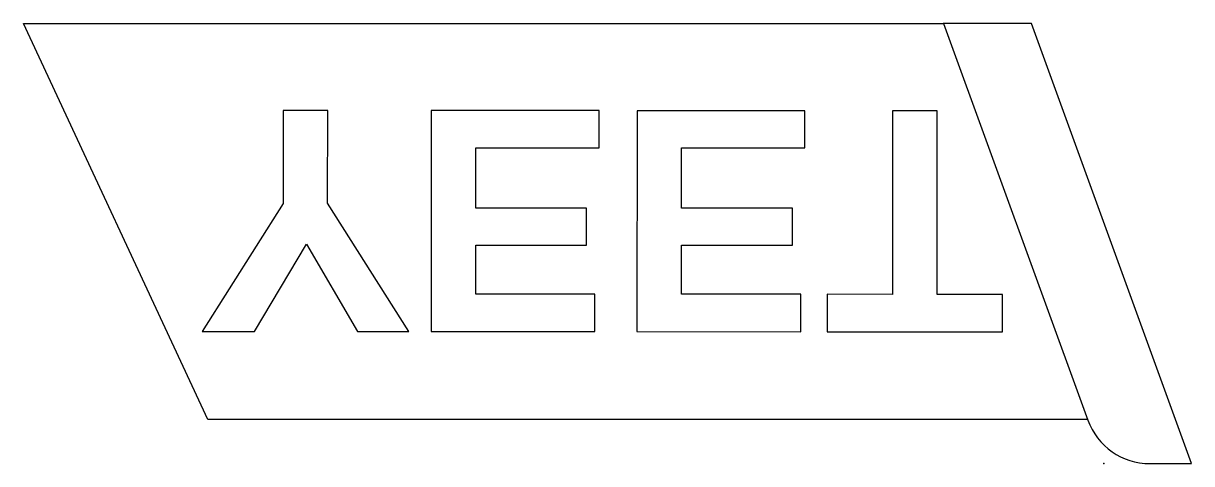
# Model space of a CAD drawing. Header units: millimetres. Extents: x -20.9 to 5.6, y -10 to 0.
import ezdxf

# ---------------------------------------------------------------- set-up
doc = ezdxf.new("R2010")
doc.units = ezdxf.units.MM
doc.layers.get('0').update_dxf_attribs({"linetype": 'CONTINUOUS'})

msp = doc.modelspace()

# ---------------------------------------------------------------- linework, layer by layer
for p, q in [((-16.724, -9), (-20.921, 0)), ((-20.921, 0), (0, 0)), ((0, 0), (3.28, -9.013)), ((2, 0), (0, 0)), ((5.64, -10), (2, 0)), ((3.276, -9), (-16.724, -9)), ((4.69, -10), (5.64, -10))]:
    msp.add_line(p, q)
for points in [[(-15.012, -1.98), (-15.013, -4.093), (-16.853, -6.999), (-15.664, -7), (-14.482, -5.014), (-13.326, -7.001), (-12.158, -7.001), (-14.003, -4.086), (-14.002, -1.981)], [(-11.65, -1.981), (-11.651, -7.001), (-7.929, -7.002), (-7.929, -6.153), (-10.637, -6.152), (-10.637, -5.039), (-8.117, -5.04), (-8.117, -4.194), (-10.637, -4.194), (-10.636, -2.827), (-7.832, -2.828), (-7.832, -1.982)], [(-6.969, -1.983), (-6.97, -7.002), (-3.248, -7.004), (-3.248, -6.154), (-5.957, -6.154), (-5.956, -5.041), (-3.436, -5.041), (-3.436, -4.196), (-5.956, -4.195), (-5.956, -2.829), (-3.151, -2.829), (-3.151, -1.984)], [(-1.158, -1.984), (-1.159, -6.155), (-2.649, -6.154), (-2.649, -7.004), (1.34, -7.005), (1.34, -6.156), (-0.146, -6.155), (-0.145, -1.985)]]:
    msp.add_lwpolyline(points, close=True)
msp.add_arc((4.69, -8.5), 1.5, 200, 270)
for p in [(0, 0), (3.64, -10)]:
    msp.add_point(p)

doc.saveas('drawing.dxf')
